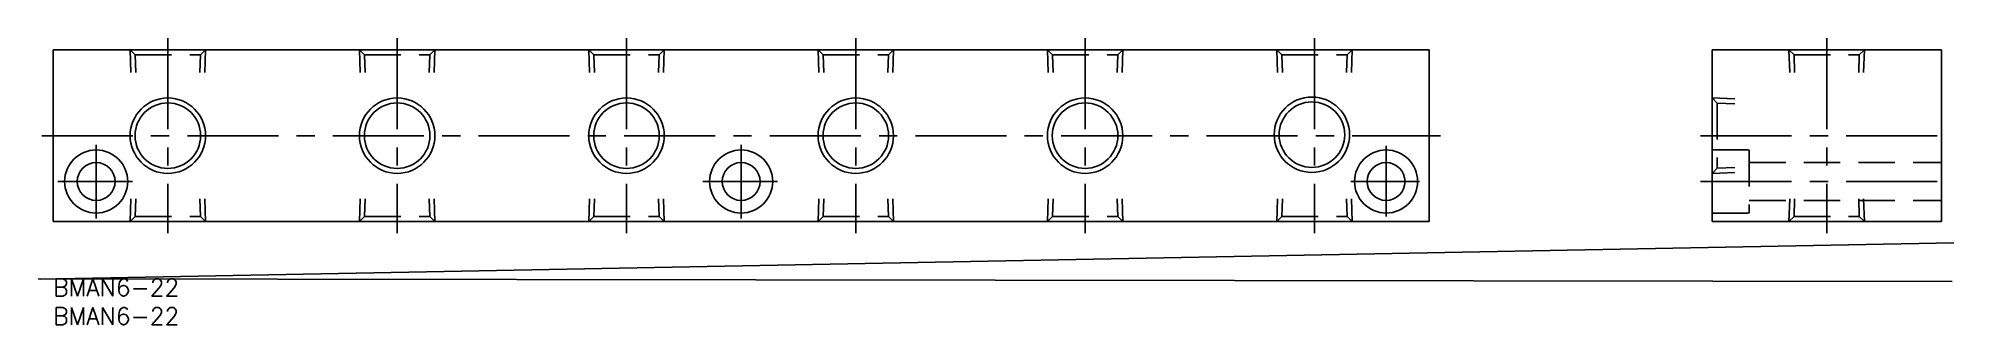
# Model space of a CAD drawing. Extents: x -3 to 332, y -8 to 42.
import ezdxf

# ---------------------------------------------------------------- set-up
doc = ezdxf.new("R2010")
doc.units = 0
doc.header["$LTSCALE"] = 0.5
doc.linetypes.add('CENTER', pattern=[50.8, 31.75, -6.35, 6.35, -6.35])
doc.linetypes.add('DASHED', pattern=[19.05, 12.7, -6.35])
for name, color, linetype in [('MSM_CENTER', 1, 'CENTER'), ('MSM_CONTINUOUS', 7, 'CONTINUOUS'), ('MSM_DASHED', 4, 'DASHED'), ('MSM_NARROW', 5, 'CONTINUOUS'), ('MSM_PART_NUMBER', 7, 'CONTINUOUS')]:
    doc.layers.add(name, color=color, linetype=linetype)
doc.styles.get("Standard").update_dxf_attribs({"font": 'txt.shx', "height": 2, "bigfont": 'bigfont.shx'})

# ---------------------------------------------------------------- blocks, each defined once
blk = doc.blocks.new('*U39')
at = {"layer": 'MSM_PART_NUMBER'}
blk.add_text('BMAN6-22', height=3, dxfattribs=at).set_placement((0, -3))
blk = doc.blocks.new('*U40')
at = {"layer": 'MSM_PART_NUMBER'}
blk.add_text('BMAN6-22', height=3, dxfattribs=at).set_placement((0, -8))

msp = doc.modelspace()

# ---------------------------------------------------------------- linework, layer by layer
at = {"layer": 'MSM_CENTER', "color": 1, "linetype": 'CENTER'}
for p, q in [((20, 42), (20, 8)), ((60, 42), (60, 8)), ((100, 42), (100, 8)), ((140, 42), (140, 8)), ((180, 42), (180, 8)), ((220, 42), (220, 8)), ((309.36, 42), (309.36, 8)), ((-2, 25), (242, 25)), ((7.5, 23.39), (7.5, 10.57)), ((120, 23.39), (120, 10.57)), ((287.36, 25), (331.36, 25)), ((232.5, 23.22), (232.5, 10.91)), ((0.83, 17), (13.83, 17)), ((113.33, 17), (126.33, 17)), ((226.34, 17), (238.33, 17)), ((287.36, 17), (331.36, 17))]:
    msp.add_line(p, q, dxfattribs=at)
at = {"layer": 'MSM_CONTINUOUS', "color": 7, "linetype": 'CONTINUOUS'}
for p, q in [((240, 40), (0, 40)), ((0, 40), (0, 10)), ((240, 10), (240, 40)), ((289.36, 40), (329.36, 40)), ((289.36, 40), (289.36, 10)), ((329.36, 40), (329.36, 10)), ((0, 10), (240, 10)), ((120, 10), (120, 10)), ((289.36, 10), (329.36, 10))]:
    msp.add_line(p, q, dxfattribs=at)
at = {"layer": 'MSM_CONTINUOUS'}
for p, q in [((60, 10), (60, 10)), ((-2.29, -0.04), (331.51, 6.31)), ((-2.6, 0), (331.25, -0.47))]:
    msp.add_line(p, q, dxfattribs=at)
for centre in [(20, 25), (60, 25), (100, 25), (140, 25), (180, 25), (219.56, 25.17)]:
    msp.add_circle(centre, 5.72, dxfattribs=at)
at = {"layer": 'MSM_CONTINUOUS', "color": 7, "linetype": 'CONTINUOUS'}
for centre, radius in [((7.5, 17), 5.5), ((7.5, 17), 3.3), ((120, 17), 5.5), ((120, 17), 3.3), ((232.5, 17), 5.5), ((232.5, 17), 3.3)]:
    msp.add_circle(centre, radius, dxfattribs=at)
at = {"layer": 'MSM_DASHED'}
for p, q in [((14.31, 39.11), (13.42, 40)), ((13.56, 36), (13.42, 40)), ((14.31, 39.11), (25.69, 39.11)), ((14.42, 36), (14.31, 39.11)), ((25.58, 36), (25.69, 39.11)), ((25.69, 39.11), (26.58, 40)), ((26.44, 36), (26.58, 40)), ((53.56, 36), (53.42, 40)), ((54.31, 39.11), (53.42, 40)), ((54.31, 39.11), (65.69, 39.11)), ((54.42, 36), (54.31, 39.11)), ((65.58, 36), (65.69, 39.11)), ((65.69, 39.11), (66.58, 40)), ((66.44, 36), (66.58, 40)), ((93.56, 36), (93.42, 40)), ((94.31, 39.11), (93.42, 40)), ((94.31, 39.11), (105.69, 39.11)), ((94.42, 36), (94.31, 39.11)), ((105.58, 36), (105.69, 39.11)), ((105.69, 39.11), (106.58, 40)), ((106.44, 36), (106.58, 40)), ((133.56, 36), (133.42, 40)), ((134.31, 39.11), (133.42, 40)), ((134.31, 39.11), (145.69, 39.11)), ((134.42, 36), (134.31, 39.11)), ((145.58, 36), (145.69, 39.11)), ((145.69, 39.11), (146.58, 40)), ((146.44, 36), (146.58, 40)), ((173.56, 36), (173.42, 40)), ((174.31, 39.11), (173.42, 40)), ((174.31, 39.11), (185.69, 39.11)), ((174.42, 36), (174.31, 39.11)), ((185.58, 36), (185.69, 39.11)), ((185.69, 39.11), (186.58, 40)), ((186.44, 36), (186.58, 40)), ((213.56, 36), (213.42, 40)), ((214.31, 39.11), (213.42, 40)), ((214.31, 39.11), (225.69, 39.11)), ((214.42, 36), (214.31, 39.11)), ((225.58, 36), (225.69, 39.11)), ((225.69, 39.11), (226.58, 40)), ((226.44, 36), (226.58, 40)), ((303.66, 39.11), (302.78, 40)), ((302.92, 36), (302.78, 40)), ((303.66, 39.11), (315.05, 39.11)), ((303.77, 36), (303.66, 39.11)), ((314.94, 36), (315.05, 39.11)), ((315.05, 39.11), (315.93, 40)), ((315.79, 36), (315.93, 40)), ((290.24, 30.69), (289.36, 31.58)), ((293.36, 31.44), (289.36, 31.58)), ((290.24, 30.69), (290.24, 19.31)), ((293.36, 30.58), (290.24, 30.69)), ((289.36, 22.5), (295.86, 22.5)), ((295.86, 22.5), (295.86, 11.5)), ((295.86, 20.3), (329.36, 20.3)), ((290.24, 19.31), (289.36, 18.42)), ((293.36, 18.56), (289.36, 18.42)), ((293.36, 19.42), (290.24, 19.31)), ((13.56, 14), (13.42, 10)), ((14.42, 14), (14.31, 10.89)), ((25.58, 14), (25.69, 10.89)), ((26.44, 14), (26.58, 10)), ((53.56, 14), (53.42, 10)), ((54.42, 14), (54.31, 10.89)), ((65.58, 14), (65.69, 10.89)), ((66.44, 14), (66.58, 10)), ((93.56, 14), (93.42, 10)), ((94.42, 14), (94.31, 10.89)), ((105.58, 14), (105.69, 10.89)), ((106.44, 14), (106.58, 10)), ((133.56, 14), (133.42, 10)), ((134.42, 14), (134.31, 10.89)), ((145.58, 14), (145.69, 10.89)), ((146.44, 14), (146.58, 10)), ((173.56, 14), (173.42, 10)), ((174.42, 14), (174.31, 10.89)), ((185.58, 14), (185.69, 10.89)), ((186.44, 14), (186.58, 10)), ((213.56, 14), (213.42, 10)), ((214.42, 14), (214.31, 10.89)), ((225.58, 14), (225.69, 10.89)), ((226.44, 14), (226.58, 10)), ((295.86, 13.7), (329.36, 13.7)), ((302.92, 14), (302.78, 10)), ((303.77, 14), (303.66, 10.89)), ((314.94, 14), (315.05, 10.89)), ((315.79, 14), (315.93, 10)), ((14.31, 10.89), (13.42, 10)), ((14.31, 10.89), (25.69, 10.89)), ((25.69, 10.89), (26.58, 10)), ((54.31, 10.89), (53.42, 10)), ((54.31, 10.89), (65.69, 10.89)), ((65.69, 10.89), (66.58, 10)), ((94.31, 10.89), (93.42, 10)), ((94.31, 10.89), (105.69, 10.89)), ((105.69, 10.89), (106.58, 10)), ((134.31, 10.89), (133.42, 10)), ((134.31, 10.89), (145.69, 10.89)), ((145.69, 10.89), (146.58, 10)), ((174.31, 10.89), (173.42, 10)), ((174.31, 10.89), (185.69, 10.89)), ((185.69, 10.89), (186.58, 10)), ((214.31, 10.89), (213.42, 10)), ((214.31, 10.89), (225.69, 10.89)), ((225.69, 10.89), (226.58, 10)), ((289.36, 11.5), (295.86, 11.5)), ((303.66, 10.89), (302.78, 10)), ((303.66, 10.89), (315.05, 10.89)), ((315.05, 10.89), (315.93, 10))]:
    msp.add_line(p, q, dxfattribs=at)
at = {"layer": 'MSM_NARROW'}
for centre in [(20, 25), (60, 25), (100, 25), (140, 25), (180, 25), (219.56, 25.17)]:
    msp.add_circle(centre, 6.58, dxfattribs=at)

# ---------------------------------------------------------------- block references
at = {"layer": 'MSM_CONTINUOUS'}
for name in ['*U39', '*U40']:
    msp.add_blockref(name, (0, 0), dxfattribs=at)

doc.saveas('drawing.dxf')
